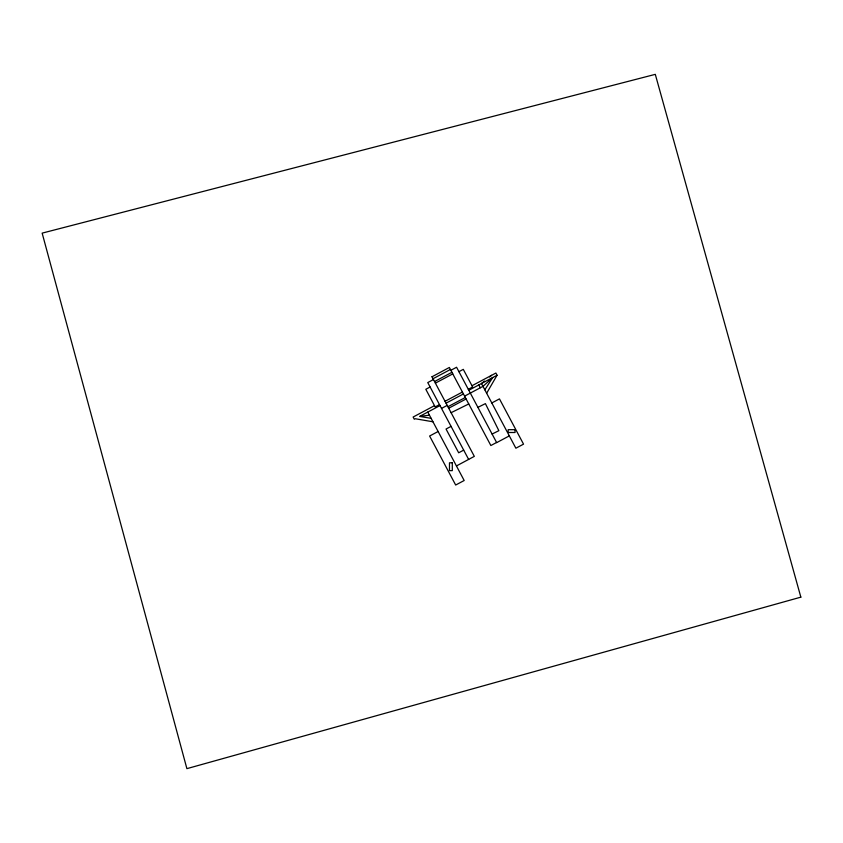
<?xml version="1.0" encoding="UTF-8"?>
<svg xmlns="http://www.w3.org/2000/svg" width="843" height="843" viewBox="0 0 843 843"><rect width="100%" height="100%" fill="white"/><g stroke="black" fill="none" stroke-linecap="round" stroke-linejoin="round"><path stroke-width="1.26" d="M486.643 393.238L497.054 375.24L495.884 373.038L471.996 385.736M484.809 389.782L492.733 377.538L482.986 386.357L464.598 396.136M484.504 381.068L481.479 383.523L515.874 448.213L523.535 444.145L499.467 398.887L491.806 402.954M489.541 376.969L491.564 375.335M432.006 376.779L449.351 367.464L490.858 445.526L496.58 442.491M433.039 378.728L450.425 369.487M433.471 379.54L427.77 382.574L468.655 459.456M450.857 370.298L456.579 367.253L496.664 442.628L509.32 435.894M434.535 381.542L451.922 372.3M435.388 383.133L452.775 373.892M430.13 387L425.81 389.287L435.188 406.927L439.498 404.629M458.929 371.679L463.292 369.36L472.66 387L468.308 389.308M434.514 405.662L413.133 417.032L414.313 419.234L415.262 418.739L432.954 421.785M445.041 401.289L462.417 392.048M440.004 405.578L419.593 416.431L431.11 418.328M468.813 390.256L497.054 375.24M446.042 403.186L463.429 393.934M441.511 408.412L447.211 405.388M447.928 406.737L465.315 397.496M448.718 408.223L466.105 398.981M438.118 431.5L429.614 436.021L455.673 485.031L464.177 480.51L427.791 412.069M451.058 426.368L446.042 429.034L458.676 452.786L463.692 450.12M456.432 465.947L474.324 456.369L431.964 376.705M477.907 407.359L485.399 403.628L498.866 430.678L492.101 434.05M451.1 412.701L468.75 403.955M420.826 416.273L429.445 415.199M478.792 384.956L480.299 387.791M800.85 597.15L186.893 768.647L42.15 233.132L655.296 74.353L800.85 597.15M515.052 429.677L508.181 429.677L508.181 432.501L515.052 432.501L515.052 429.677M452.301 462.796L449.477 462.796L449.477 470.636L452.301 470.636L452.301 462.796"/></g></svg>
